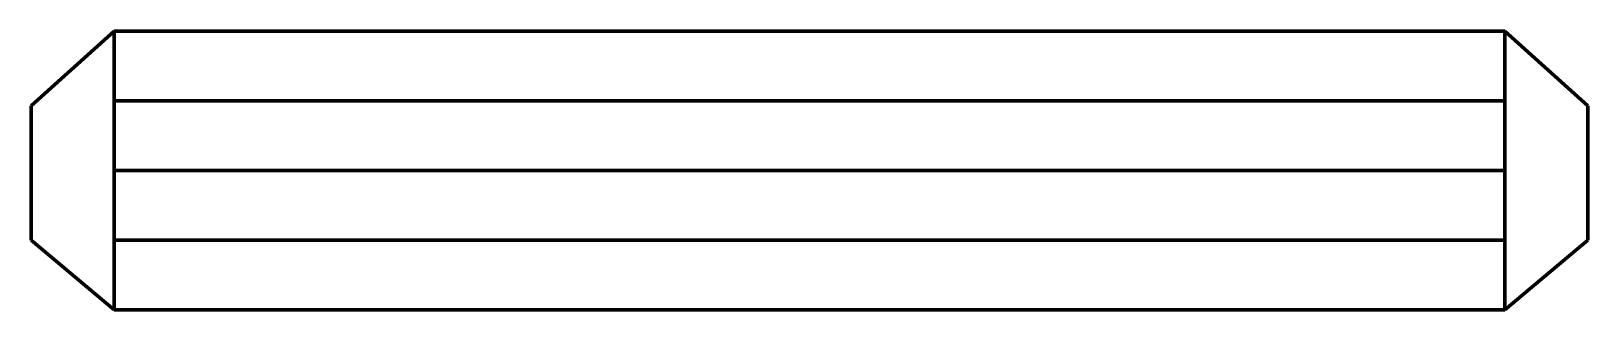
# Model space of a CAD drawing. Header units: centimetres. Extents: x 0 to 3.92, y 0 to 0.7.
import ezdxf

# ---------------------------------------------------------------- set-up
doc = ezdxf.new("R2010")
doc.units = ezdxf.units.CM
doc.header["$MEASUREMENT"] = 0
doc.layers.add('viti e cerniere', color=3, linetype='Continuous')

msp = doc.modelspace()

# ---------------------------------------------------------------- linework, layer by layer
at = {"layer": 'viti e cerniere', "linetype": 'ByBlock', "lineweight": 100}
for p, q in [((0, 0.5126), (0.2089, 0.7)), ((0.2089, 0.7), (3.7089, 0.7)), ((0.2089, 0.7), (0.2089, 0)), ((0.2089, 0.7), (0.2089, 0.525)), ((3.9178, 0.5126), (3.7089, 0.7)), ((3.7089, 0.7), (3.7089, 0)), ((0, 0.5126), (0, 0.1753)), ((0.2089, 0.525), (0.7453, 0.525)), ((0.7453, 0.525), (3.7089, 0.525)), ((3.9178, 0.5126), (3.9178, 0.1753)), ((0.2089, 0.35), (0.9019, 0.35)), ((0.9019, 0.35), (0.9019, 0.35)), ((0.9019, 0.35), (3.7089, 0.35)), ((0.2089, 0), (0, 0.1753)), ((0.9019, 0.175), (0.2089, 0.175)), ((0.9019, 0.175), (3.7089, 0.175)), ((3.7089, 0), (3.9178, 0.1753)), ((3.7089, 0), (0.2089, 0))]:
    msp.add_line(p, q, dxfattribs=at)

doc.saveas('drawing.dxf')
